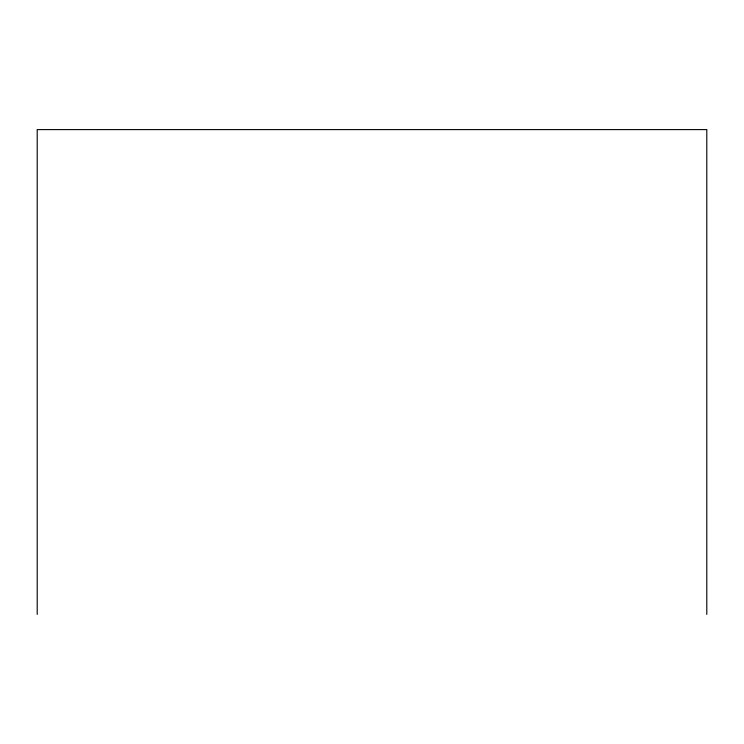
<?xml version="1.0" encoding="UTF-8"?>
<svg xmlns="http://www.w3.org/2000/svg" width="744" height="744" viewBox="0 0 744 744"><rect width="100%" height="100%" fill="white"/><g stroke="black" fill="none" stroke-linecap="round" stroke-linejoin="round"><path stroke-width="1.12" d="M706.8 614.404L706.8 129.596L37.2 129.596L37.2 614.404"/></g></svg>
